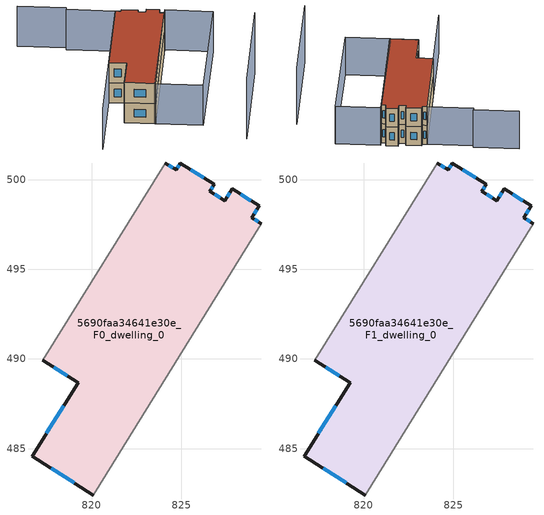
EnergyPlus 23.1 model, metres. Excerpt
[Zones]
5690faa34641e30e_F0_dwelling_0
 floor ground (EU_floor_Construction): 827.84,499.49 829.35,498.54 828.94,497.89 829.48,497.55 820.08,482.41 816.67,484.56 819.26,488.67 817.27,489.92 824.1,500.93 824.71,500.55 824.95,500.92 826.83,499.74 826.59,499.37 827.43,498.84 z0
 wall outside (EU_wall_Construction): 829.48,497.55 828.94,497.89 829.35,498.54 827.84,499.49 827.43,498.84 826.59,499.37 826.83,499.74 824.95,500.92 824.71,500.55 824.1,500.93 / 817.27,489.92 819.26,488.67 816.67,484.56 820.08,482.41 z0:3
 wall adiabatic (EU_wall_Construction): 820.08,482.41 829.48,497.55 / 824.1,500.93 817.27,489.92 z0:3
 window (EU_Window_Construction): 827.72,499.29 827.56,499.04 / 828.88,498.84 828.31,499.19 / 829.07,498.09 829.22,498.34 / 829.31,497.66 829.11,497.78 / 817.73,483.89 819.02,483.08 / 818.45,487.39 817.48,485.84 / 817.89,489.53 818.64,489.06 / 824.52,500.67 824.29,500.82 / 824.87,500.81 824.79,500.67 / 826.24,500.1 825.53,500.55 / 826.67,499.48 826.75,499.62 / 827.17,499 826.85,499.2 z0.93:2.07
5690faa34641e30e_F1_dwelling_0
 floor to 5690faa34641e30e_F0_dwelling_0 (EU_floor_Construction): 827.84,499.49 829.35,498.54 828.94,497.89 829.48,497.55 820.08,482.41 816.67,484.56 819.26,488.67 817.27,489.92 824.1,500.93 824.71,500.55 824.95,500.92 826.83,499.74 826.59,499.37 827.43,498.84 z3
 wall outside (EU_wall_Construction): 829.48,497.55 828.94,497.89 829.35,498.54 827.84,499.49 827.43,498.84 826.59,499.37 826.83,499.74 824.95,500.92 824.71,500.55 824.1,500.93 / 817.27,489.92 819.26,488.67 816.67,484.56 820.08,482.41 z3:6
 wall adiabatic (EU_wall_Construction): 820.08,482.41 829.48,497.55 / 824.1,500.93 817.27,489.92 z3:6
 window (EU_Window_Construction): 827.72,499.29 827.56,499.04 / 828.88,498.84 828.31,499.19 / 829.07,498.09 829.22,498.34 / 829.31,497.66 829.11,497.78 / 817.73,483.89 819.02,483.08 / 818.45,487.39 817.48,485.84 / 817.89,489.53 818.64,489.06 / 824.52,500.67 824.29,500.82 / 824.87,500.81 824.79,500.67 / 826.24,500.1 825.53,500.55 / 826.67,499.48 826.75,499.62 / 827.17,499 826.85,499.2 z3.93:5.07
 roof outside (EU_roof_Construction): 820.08,482.41 829.48,497.55 828.94,497.89 829.35,498.54 827.84,499.49 827.43,498.84 826.59,499.37 826.83,499.74 824.95,500.92 824.71,500.55 824.1,500.93 817.27,489.92 819.26,488.67 816.67,484.56 z6
shading: 828.63,473.56 837.41,487.7 z0:9; 818.71,504.28 824.11,500.94 / 824.11,500.94 811.11,479.98 / 813.57,508.03 818.96,504.68 / 835.19,494.86 825.28,479.13 / 825.28,479.13 819.98,482.47 / 819.98,482.47 829.89,498.2 / 829.89,498.2 835.19,494.86 z0:6
[Building]
EU S2 Campaign: North Axis=0; Terrain=City; Solar Distribution=FullExterior
[Site:Location]
Montreal-Trudeau.Intl.AP: Latitude=45.4667; Longitude=-73.75; Time Zone=-5; Elevation=36
[SizingPeriod:WeatherFileDays]
AnnualSizingPeriod: Begin Month=1; Begin Day of Month=1; End Month=12; End Day of Month=31; Day of Week for Start Day=Monday; Use Weather File Daylight Saving Period=No; Use Weather File Rain and Snow Indicators=No
[MATERIAL]
EU_InternalMass_Material: Roughness=MediumRough; Thickness=0.1; Conductivity=1; Density=1800; Specific Heat=900; Thermal Absorptance=0.9; Solar Absorptance=0.7; Visible Absorptance=0.7
[MATERIAL:NOMASS] Roughness=MediumRough; Thermal Absorptance=0.9; Solar Absorptance=0.7; Visible Absorptance=0.7
Name | Thermal Resistance
EU_wall_NoMass; EU_floor_NoMass | 1.51479
EU_roof_NoMass | 2.84114
[WINDOWMATERIAL:SIMPLEGLAZINGSYSTEM]
EU_Window_SimpleGlazing: UFactor=3.53504; Solar Heat Gain Coefficient=0.8; Visible Transmittance=0.8
[CONSTRUCTION]
EU_wall_Construction: EU_wall_NoMass
EU_roof_Construction: EU_roof_NoMass
EU_floor_Construction: EU_floor_NoMass
EU_Window_Construction: EU_Window_SimpleGlazing
EU_InternalMass_Construction: EU_InternalMass_Material
[ZONE] Type=1; Multiplier=1; Ceiling Height=autocalculate; Floor Area=autocalculate; Part of Total Floor Area=Yes
Name | Volume
5690faa34641e30e_F0_dwelling_0 | 312.477
5690faa34641e30e_F1_dwelling_0 | 312.478
[INTERNALMASS] Construction=EU_InternalMass_Construction; Surface Area=104.159
Name | Zone or ZoneList
5690faa34641e30e_F0_dwelling_0_EU_InternalMass | 5690faa34641e30e_F0_dwelling_0
5690faa34641e30e_F1_dwelling_0_EU_InternalMass | 5690faa34641e30e_F1_dwelling_0
[OTHEREQUIPMENT] Fuel Type=Electricity; Design Level Calculation Method=Watts/Area; Power per Zone Floor Area=1; Fraction Latent=0; Fraction Radiant=0; Fraction Lost=0; Carbon Dioxide Generation Rate=0; EndUse Subcategory=EU_Step8_InternalGains
Name | Zone or ZoneList or Space or SpaceList | Schedule
EU_Step8_InternalGain_5690faa34641e30e_F0_dwelling_0_f000 | 5690faa34641e30e_F0_dwelling_0 | EU_Step8_GainSchedule_5690faa34641e30e_F0_dwelling_0_f000
EU_Step8_InternalGain_5690faa34641e30e_F1_dwelling_0_f000 | 5690faa34641e30e_F1_dwelling_0 | EU_Step8_GainSchedule_5690faa34641e30e_F1_dwelling_0_f000
[ZONEVENTILATION:DESIGNFLOWRATE] Schedule=EU_AlwaysOn; Design Flow Rate Calculation Method=AirChanges/Hour; Air Changes per Hour=0.775154; Ventilation Type=Natural; Fan Pressure Rise=0; Fan Total Efficiency=1; Constant Term Coefficient=1; Temperature Term Coefficient=0; Velocity Term Coefficient=0; Velocity Squared Term Coefficient=0; Minimum Indoor Temperature=-100; Maximum Indoor Temperature=100; Delta Temperature=-100; Minimum Outdoor Temperature=-100; Maximum Outdoor Temperature=100; Maximum Wind Speed=40
Name | Zone or ZoneList or Space or SpaceList
EU_ConstantAir_5690faa34641e30e_F0_dwelling_0 | 5690faa34641e30e_F0_dwelling_0
EU_ConstantAir_5690faa34641e30e_F1_dwelling_0 | 5690faa34641e30e_F1_dwelling_0
[HVACTEMPLATE:THERMOSTAT] Constant Heating Setpoint=20; Constant Cooling Setpoint=50
EU_HeatOnly_5690faa34641e30e_F0_dwelling_0; EU_HeatOnly_5690faa34641e30e_F1_dwelling_0
[HVACTEMPLATE:ZONE:IDEALLOADSAIRSYSTEM] System Availability Schedule=EU_AlwaysOn; Maximum Heating Supply Air Temperature=50; Minimum Cooling Supply Air Temperature=13; Maximum Heating Supply Air Humidity Ratio=0.0156; Minimum Cooling Supply Air Humidity Ratio=0.0077; Heating Limit=NoLimit; Cooling Limit=NoLimit; Heating Availability Schedule=EU_AlwaysOn; Cooling Availability Schedule=EU_CoolingOff; Dehumidification Control Type=ConstantSensibleHeatRatio; Cooling Sensible Heat Ratio=0.7; Dehumidification Setpoint=60; Humidification Control Type=None; Humidification Setpoint=30; Outdoor Air Method=None; Outdoor Air Flow Rate per Person=0.00944; Outdoor Air Flow Rate per Zone Floor Area=0; Outdoor Air Flow Rate per Zone=0; Demand Controlled Ventilation Type=None; Outdoor Air Economizer Type=NoEconomizer; Heat Recovery Type=None; Sensible Heat Recovery Effectiveness=0.7; Latent Heat Recovery Effectiveness=0.65
Name | Template Thermostat
5690faa34641e30e_F0_dwelling_0 | EU_HeatOnly_5690faa34641e30e_F0_dwelling_0
5690faa34641e30e_F1_dwelling_0 | EU_HeatOnly_5690faa34641e30e_F1_dwelling_0
[SIZING:ZONE] Zone Cooling Design Supply Air Temperature Input Method=SupplyAirTemperature; Zone Cooling Design Supply Air Temperature=13; Zone Heating Design Supply Air Temperature Input Method=SupplyAirTemperature; Zone Heating Design Supply Air Temperature=50; Zone Cooling Design Supply Air Humidity Ratio=0.008; Zone Heating Design Supply Air Humidity Ratio=0.008; Cooling Design Air Flow Method=DesignDay; Cooling Design Air Flow Rate=0; Cooling Minimum Air Flow per Zone Floor Area=0.000762; Cooling Minimum Air Flow=0; Cooling Minimum Air Flow Fraction=0.2; Heating Design Air Flow Method=DesignDay; Heating Design Air Flow Rate=0; Heating Maximum Air Flow per Zone Floor Area=0.002032; Heating Maximum Air Flow=0.141576; Heating Maximum Air Flow Fraction=0.3; Account for Dedicated Outdoor Air System=No; Dedicated Outdoor Air System Control Strategy=NeutralSupplyAir; Dedicated Outdoor Air Low Setpoint Temperature for Design=autosize; Dedicated Outdoor Air High Setpoint Temperature for Design=autosize; Zone Load Sizing Method=Sensible Load Only No Latent Load; Zone Latent Cooling Design Supply Air Humidity Ratio Input Method=HumidityRatioDifference; Zone Cooling Design Supply Air Humidity Ratio Difference=0.005; Zone Latent Heating Design Supply Air Humidity Ratio Input Method=HumidityRatioDifference; Zone Humidification Design Supply Air Humidity Ratio Difference=0.005
5690faa34641e30e_F0_dwelling_0; 5690faa34641e30e_F1_dwelling_0
[SCHEDULE:CONSTANT]
Name | Hourly Value
EU_AlwaysOn | 1
EU_CoolingOff | 0
[SCHEDULE:FILE] Column Number=1; Rows to Skip at Top=0; Number of Hours of Data=8760; Column Separator=Comma; Interpolate to Timestep=No; Minutes per Item=60; Adjust Schedule for Daylight Savings=Yes
Name | File
EU_Step8_GainSchedule_5690faa34641e30e_F0_dwelling_0_f000 | ../../schedules/5690faa34641e30e/5690faa34641e30e_F0_dwelling_0_f000_gain.csv
EU_Step8_GainSchedule_5690faa34641e30e_F1_dwelling_0_f000 | ../../schedules/5690faa34641e30e/5690faa34641e30e_F1_dwelling_0_f000_gain.csv
